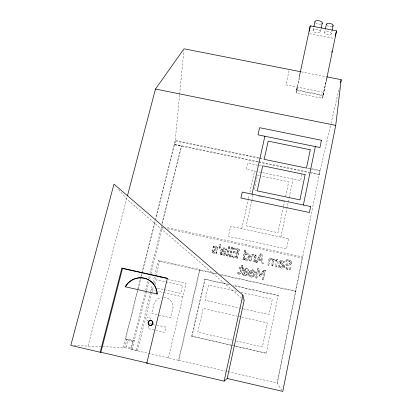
<?xml version="1.0" encoding="UTF-8"?>
<svg xmlns="http://www.w3.org/2000/svg" width="412" height="412" viewBox="0 0 412 412"><rect width="100%" height="100%" fill="white"/><g stroke="black" fill="none" stroke-linecap="round" stroke-linejoin="round"><path stroke-width="0.31" stroke-dasharray="2.06 1.54" d="M263.139 263.901L262.047 254.101L260.585 253.782L255.656 262.264L256.908 262.542L258.257 259.993L261.672 260.739L261.939 263.639L263.139 263.901L261.939 263.639M255.739 277.657L256.933 278.11L255.739 277.657L257.67 268.66L259.323 269.026L260.41 274.706L263.732 269.994L265.359 270.349L263.428 279.547L262.326 279.109L263.428 279.547M255.739 277.848L257.67 268.66M256.908 262.542L258.257 259.993M259.797 276.148L258.597 270.164L259.797 276.148L260.523 276.308L263.979 271.348L260.523 276.308M258.798 259.292L261.084 255.157L261.548 259.895L258.798 259.292L261.084 255.157M212.283 251.99C210.738 248.209 216.867 250.578 216.377 247.839C215.893 249.888 210.11 248.657 212.499 252.35A2.606 2.575 -38.2 0 0 213.679 253.205L216.619 253.303C218.195 250.723 212.077 253.957 213.298 250.548C214.765 249.821 217.969 250.553 217.505 247.818M213.262 251.629C213.282 249.188 217.335 251.557 217.588 248.93C218.046 246.613 215.167 245.506 213.318 246.139L213.04 247.329C213.673 247.9 215.43 246.618 216.264 247.756M259.323 269.026L257.67 268.876M255.656 262.264L260.585 253.782M282.627 266.059L282.215 264.88L279.944 263.67C281.525 263.706 283.796 265.359 282.122 266.858L280.613 266.775L279.496 265.755L279.944 263.67M260.41 274.706L263.732 269.994M261.548 259.895L258.803 259.05M247.277 273.182L246.762 274.66L245.253 274.577L244.146 273.553L244.522 271.477L246.479 272.198L247.277 273.182L244.522 271.477M261.672 260.739L258.252 260.23M262.047 254.101L260.575 254.039M224.864 252.958L224.319 254.214L223.314 254.302L222.408 253.864L221.641 252.87L222.063 251.026L223.994 251.737L224.864 252.958L224.782 252.7L224.555 253.653L223.788 254.096L222.732 253.88L221.641 252.87M283.652 266.816L283.719 266.595C282.977 268.547 280.242 268.052 279.357 266.471L279.3 266.693C283.538 271.616 286.304 262.495 280.129 262.768M179.581 94.935L175.208 140.42L155.607 218.386M179.642 94.291L183.829 50.727M248.493 273.522L248.076 275.01L246.742 275.896L245.155 275.623L243.94 274.495L245.13 275.422L247.112 275.587L248.266 274.418L248.369 272.729M284.563 265.931C284.033 268.969 287.942 270.076 290.254 269.278L290.342 269.062C288.024 269.865 284.105 268.753 284.635 265.704L284.563 265.931C284.898 262.82 288.56 264.633 290.11 263.119C289.059 265.045 285.887 263.052 284.831 265.184M291.418 263.253L291.233 261.718A2.936 2.894 41.7 0 0 290.089 260.492L288.189 259.921L286.144 260.039L287.55 259.648L290.172 260.25A2.941 2.899 41.6 0 1 291.32 261.486L291.366 263.505C290.697 266.167 287.344 264.386 285.933 265.915M248.204 256.043C248.776 258.499 245.882 260.569 244.409 258.103L245.222 254.013L247.509 254.307L248.184 255.795C248.755 258.257 245.851 260.332 244.378 257.861M267.687 264.901L268.815 265.148L267.687 264.901L268.65 260.26M249.348 256.346L249.008 257.964L247.972 259.612A2.199 2.194 2.4 0 1 246.52 260.168L245.398 259.915L244.172 258.803L244.053 259.725L242.931 259.483L244.939 249.96L246.062 250.202L245.459 253.339A3.1 3.095 0.6 0 1 247.751 253.432L248.966 254.606M219.03 247.921L219.56 244.434L220.878 244.718L219.936 248.364L219.03 247.921L219.936 248.364M219.127 248.189L219.56 244.434M326.026 82.086L322.529 98.314L296.022 93.04L299.194 77.317M289.054 70.73L285.954 84.908L323.739 92.401L322.915 95.61L296.789 90.419L297.284 87.159L296.022 93.04M271.493 265.73L272.626 265.982L271.493 265.73L272.461 261.095M272.425 261.332L272.61 260.523C271.848 258.695 269.314 259.112 269.633 261.275M272.914 260.06L272.955 259.823C273.846 258.391 275.978 259.024 276.601 260.379L276.555 260.616C275.927 259.266 273.805 258.633 272.914 260.06C272.358 258.484 269.891 257.665 269.005 259.39M220.343 274.856L295.43 291.464L302.156 258.067L302.681 256.97L165.706 227.223M282.091 390.38L277.163 383.067L295.677 291.073L219.982 274.33M309.716 172.803L319.151 174.76L330.872 124.115M277.271 383.232L320.098 170.419L307.507 167.813M322.915 95.61L325.753 81.803M322.529 98.314L325.907 81.849M290.254 269.278C292.139 265.678 286.474 270.051 285.84 266.801M301.914 174.384L300.626 180.6L257.078 171.516M280.217 262.434C281.257 260.183 284.568 264.669 284.259 261.424C282.596 260.343 279.207 259.817 278.981 262.578L278.028 267.161L279.207 267.187L278.028 267.161M331.408 33.861A3.445 1.499 10.4 0 0 326.639 31.616A3.445 1.499 10.4 0 0 326.041 34.15A3.445 1.499 10.4 0 0 331.408 33.861L332.021 30.915M235.067 346.08L266.276 353.223L278.275 295.363L233.079 285.325M285.851 261.455C286.86 260.41 289.605 260.389 290.28 262.027L290.202 262.856L290.192 262.259C289.59 259.241 284.409 263.263 286.222 259.802M275.309 266.564L276.488 266.595L275.309 266.564L276.406 261.332C275.942 260.163 273.769 259.478 273.656 261.265M276.555 260.616L276.761 259.637L277.889 259.884L276.437 266.816M324.646 32.569L325.264 29.623M279.151 267.409L279.357 266.471M280.067 263L280.175 262.552L280.067 263C281.684 263.366 284.295 264.221 283.78 266.389L283.853 266.162M283.477 206.577L277.971 232.698L246.211 225.869L251.691 201.133M283.605 205.954L284.527 201.602L283.265 201.339M285.578 196.606L288.704 181.79L261.805 176.166M320.433 31.76A3.739 1.633 10.9 0 0 315.206 29.309A3.739 1.633 10.9 0 0 314.655 32.079A3.739 1.633 10.9 0 0 320.433 31.76L321.087 28.66M272.667 265.755L273.48 261.872M272.626 265.982L273.697 261.028M280.912 237.085L288.106 202.75M288.235 202.127L289.023 198.378M289.152 197.755L293.076 179.024M262.31 279.3L263.979 271.348M263.443 279.357L265.359 270.349M268.815 265.148L269.664 261.043M296.789 90.419L299.601 77.302M256.933 278.11L258.597 270.164M313.094 30.354L313.753 27.254M276.406 261.332L274.974 260.42L273.934 260.683M276.761 259.637L277.889 259.884M250.759 260.961L249.631 260.714L250.774 261.198C251.583 259.642 250.738 256.007 252.901 255.388A1.967 1.962 24.2 0 1 254.106 255.857L254.848 256.63L253.777 261.852L254.904 262.099L256.341 255.183L255.219 254.94L255.059 255.929C254.06 253.864 250.728 254.163 250.589 256.625M254.904 262.099L256.341 255.183M249.646 260.95C249.198 258.092 251.644 251.222 255.054 255.677M248.106 272.409L247.061 271.596L244.754 270.787C245.037 267.568 249.399 272.45 248.863 269.227L245.691 268.32L244.368 268.768L243.636 270.154L242.663 274.964L243.786 275.211L243.94 274.495M250.774 261.198C251.691 259.725 250.779 256.197 252.911 255.641A1.962 1.957 24.9 0 1 254.111 256.104L254.853 256.877L253.777 261.852M249.358 272.837L254.029 274.062L249.378 273.043C248.838 268.871 255.363 268.645 255.296 272.713L255.291 272.507C256.233 275.252 252.298 278.883 249.337 276.21C248.039 275.077 251.078 277.297 251.82 276.895C253.529 277.091 254.951 275.659 255.188 274.037M249.378 273.043C249.142 269.541 254.266 268.753 255.162 272.044M248.889 275.906C248.436 272.512 252.911 278.461 253.864 274.407M255.059 255.929L255.219 254.94M245.459 253.339L246.062 250.202M244.053 259.725L244.172 258.803M244.409 258.103L245.222 254.013M242.241 268.603L243.039 268.984L242.241 268.603C242.385 270.962 241.01 275.844 237.765 273.63L237.992 272.605L239.784 272.981L240.407 271.549L241.108 268.351L239.032 267.898L239.238 266.961L241.355 267.635L239.238 266.961M243.039 268.984L243.24 268.047L242.447 267.661L242.869 265.735L241.741 265.483L241.314 267.414M242.277 268.82C242.421 271.173 241.051 276.045 237.817 273.831L237.765 273.63M242.483 267.882L242.869 265.735M243.003 268.768L243.209 267.831L242.447 267.661M242.663 274.964C242.58 270.911 244.414 266.44 248.884 269.438L248.863 269.227M243.786 275.211L243.909 274.289M244.754 270.787C244.563 268.531 247.998 269.427 248.637 270.586M244.146 273.553L244.553 271.688M251.83 200.515L253.061 194.953M237.817 273.831L237.992 272.605M238.043 272.816C240.763 274.773 240.757 270.045 241.149 268.567L239.078 268.114L239.284 267.177M242.931 259.483L244.939 249.96M241.355 267.635L241.741 265.483M241.756 228.65L248.318 199.197M248.457 198.569L249.291 194.809M249.852 192.301L254.595 170.995M236.4 256.717L232.085 256.007L236.452 256.964L237.132 253.416L233.058 252.53L233.295 251.48L237.369 252.371L237.415 252.628L233.295 251.48M237.369 252.371L237.909 249.94L233.537 248.987L233.774 247.947L239.321 249.152L237.4 258.267L231.848 257.057L232.023 255.759M236.452 256.964L237.132 253.416M237.415 252.628L237.909 249.94M237.4 258.267L239.321 249.152M229.427 256.295L231.508 247.035L232.625 247.277L230.617 256.784L229.427 256.295L230.617 256.784M229.499 256.542L231.508 247.035M230.55 256.537L232.625 247.277M231.848 257.057L232.085 256.007M237.956 250.202L233.599 249.255L233.774 247.947M237.183 253.674L233.12 252.783L233.352 251.737M225.668 251.995L224.638 251.191L222.351 250.398C222.459 247.998 225.858 250.192 226.126 249.935L226.384 248.802C221.96 245.84 220.111 250.249 220.157 254.266L221.362 254.76L221.429 253.797L221.362 254.76M226.203 250.197L226.384 248.802M226.636 255.682L228.722 246.428L229.845 246.67L227.831 256.176L226.636 255.682L227.831 256.176M226.713 255.929L228.722 246.428M227.759 255.929L229.845 246.67M220.25 254.518C220.204 250.511 222.047 246.113 226.461 249.064M222.351 250.398L222.264 250.136C222.501 248.112 225.127 249.178 226.126 249.935M221.733 253.128L222.063 251.026M216.619 253.303L216.516 253.05C217.871 250.347 213.813 253.571 213.148 251.366M234.438 345.941L191.647 336.135L204.831 279.053L229.314 284.491M191.992 336.228L205.099 279.439L204.831 279.053M213.153 247.597L213.318 246.139M146.548 291.413L132.17 349.283L130.692 349.237L178.473 360.32L199.666 269.474L158.429 260.358L154.948 274.459M178.473 360.32L178.89 360.279L199.959 269.906L216.851 273.64M331.016 123.492L339.318 87.823M168.395 357.982L186.054 283.332L168.106 279.331M148.82 325.717L148.109 328.622L164.599 332.396L165.856 327.154L157.317 325.202M150.555 292.232L136.151 350.504L137.567 350.535L151.559 293.818M150.704 291.608L152.378 284.857M152.981 282.411L154.49 276.298M151.709 293.195L153.403 286.34M154.17 283.224L159.552 261.414L158.429 260.358M155.427 284.538L156.596 279.774L182.547 285.573L180.698 293.344L157.168 288.065M161.921 223.788L181.378 145.637L181.563 146.152L161.859 225.349M131.026 349.247L145.575 290.79M145.73 290.166L148.057 280.814M148.675 278.321L149.298 275.829M149.917 273.336L161.55 226.595M146.708 290.784L149.036 281.417M149.654 278.919L150.74 274.547M150.895 273.923L162.38 227.697L161.308 226.27M123.147 347.491L137.732 289.487M137.886 288.863L140.708 277.637M140.868 277.013L154.979 220.878M125.66 338.916L134.286 340.76L125.66 338.916L142.088 273.547M142.243 272.924L155.386 220.631M155.54 220.008L175.435 140.997L175.208 140.42L259.024 157.775M102.706 346.672L124.712 347.553L126.85 339.04M279.496 265.755L281.741 266.77L282.694 265.838M88.014 346.08L127.262 196.545M268.619 260.497L268.82 259.637M272.502 260.997L272.61 260.523M254.024 273.862C254.044 276.699 250.038 276.534 249.136 274.469M280.114 262.784C280.217 260.672 283.585 261.759 283.95 262.799M284.259 261.424L284.187 261.656C282.714 260.899 280.011 259.957 279.145 262.011M219.838 248.096L220.878 244.718M319.151 174.76L319.326 174.261L309.876 172.304M290.022 263.35L290.29 262.624M250.666 272.414C250.491 270.014 254.225 270.21 254.209 272.409C253.957 270.483 250.784 270.272 250.666 272.414L254.214 273.197L254.204 272.203M278.275 295.363L278.167 295.662L233.202 285.681M247.252 273.656L246.737 274.459L245.722 274.547L244.115 273.352M291.166 263.912C289.997 266.049 286.33 263.757 285.763 266.389L285.768 267.022C286.489 268.82 289.085 268.614 290.475 267.769L290.563 267.548M268.789 259.879C269.067 257.515 272.337 257.819 272.955 259.823M269.85 260.43L270.823 259.545L272.569 260.76M295.43 291.464L295.883 290.743M213.04 247.329L215.28 247.051L216.48 248.106M216.516 253.05L213.565 252.953A2.611 2.58 -38 0 1 212.386 252.093L212.17 251.732M245.253 254.266L247.2 254.358L248.148 255.579M213.426 246.412L215.579 246.376L216.558 246.737L217.474 247.694L217.371 247.427M73.98 345.519L102.068 346.647M266.276 353.223L233.965 345.822M309.608 33.702L334.019 38.388M301.229 71.837L326.927 76.884M296.501 89.873L323.332 95.203M259.658 157.904L263.433 158.687M175.435 140.997L259.019 158.311M259.648 158.44L263.412 159.223M307.362 168.323L309.876 168.843M310.504 168.977L319.923 170.923M258.226 161.586L174.266 144.164L174.492 144.736L258.144 162.096M258.854 161.715L309.247 172.17M174.472 144.684L181.563 146.152M258.772 162.225L309.088 172.669M261.326 165.943L247.591 163.09L246.201 169.244L256.46 171.387M259.303 175.641L257.423 175.249L254.163 189.983L256.676 190.509M258.726 196.148L260.611 196.55M261.239 196.684L263.129 197.08M278.234 200.273L280.119 200.67M280.752 200.804L282.637 201.205M162.38 227.697L163.636 227.97M167.396 228.784L302.156 258.067M219.658 244.707L220.971 244.996M228.794 246.7L229.911 246.942M231.575 247.303L232.687 247.545M244.97 250.223L246.088 250.465M233.831 248.209L239.367 249.42M255.219 255.188L256.341 255.435M220.157 254.266L221.27 254.508M231.786 256.81L237.348 258.025M242.895 259.241L244.022 259.488M253.771 261.62L254.899 261.867M255.656 262.032L256.908 262.305M263.711 270.205L265.333 270.56M241.777 265.709L242.905 265.956M250.65 272.208L254.214 273.197M259.807 275.952L260.528 276.112M242.627 274.763L243.75 275.01M159.552 261.414L216.588 274.026M205.099 279.439L229.453 284.846M236.684 291.31L208.56 285.053L205.078 300.25L242.74 308.701M241.061 292.288L272.306 299.241L269.108 314.619L243.368 308.84M160.062 277.539L161.916 277.951M151.168 289.749L155.515 290.728M156.138 290.867L162.972 292.402M163.59 292.541L182.851 296.867M241.211 317.013L203.198 308.444L197.755 332.185L234.145 340.492M241.834 317.152L267.378 322.91L262.377 346.935L236.653 341.064M149.391 323.394L151.827 323.95M152.44 324.089L154.876 324.646M191.647 336.135L233.341 345.678M124.712 347.553L137.567 350.535M178.89 360.279L277.163 383.067M222.264 250.136C228.31 249.919 225.812 258.916 221.522 254.05M244.723 270.576L247.607 271.74L248.39 272.935M222.15 251.284L224.72 252.571M244.162 300.374L126.608 199.027L117.657 188.449M221.429 253.797C222.64 256.326 226.775 255.074 225.864 252.252L225.946 252.51M244.203 259.045L245.423 260.152L246.546 260.405A2.194 2.189 2.9 0 0 247.998 259.848L249.245 257.423L249.193 254.951M199.666 269.474L200.32 270.427M213.102 247.344L213.215 247.612M216.743 251.778L216.846 252.036M216.805 251.794L216.903 252.051M233.537 248.987L233.599 249.255M249.332 255.61L248.946 254.353L247.725 253.174A3.105 3.1 0.3 0 0 245.428 253.086M247.061 155.298L247.092 155.839M148.433 320.835A1.875 1.808 -63.1 0 1 146.61 318.733A1.875 1.808 -63.1 0 1 149.005 317.199A1.875 1.808 -63.1 0 1 149.994 319.836M163.858 297.243A10.212 9.903 -62.4 0 1 173.086 307.244L170.573 317.765L151.719 313.481L154.243 302.985A10.212 9.903 -62.4 0 1 161.092 297.5M331.881 26.481A3.435 1.535 10.4 0 1 327.128 25.575M320.969 24.025A3.729 1.669 10.8 0 1 315.808 23.041M288.591 238.739L286.479 248.946L228.366 236.359L230.653 226.26L288.591 238.739M132.798 341.713L131.289 347.769L126.206 346.595L127.72 340.544L132.798 341.713"/><path stroke-width="0.62" d="M227.218 378.474L244.162 300.374L242.884 295.069L113.99 184.118L70.792 345.39L100.157 352.234L121.88 268.099L167.411 278.244L146.801 363.106L224.143 381.131L227.218 378.474L282.781 391.4L335.728 125.387L341.208 79.691L326.927 76.884M309.371 31.199L310.246 25.843L336.537 30.869L326.155 81.463M331.809 52.314L332.067 51.057M303.392 205.001L315.334 146.574M332.139 30.328L333.117 25.616M325.387 29.036L326.371 24.329M321.221 28.037L322.266 23.077M313.887 26.636L314.943 21.681M299.333 76.689L310.246 25.843M224.143 381.131L242.884 295.069M252.026 194.15L264.87 136.254M340.482 82.817L341.208 79.691M335.224 36.158L336.537 30.869M100.157 352.234L100.883 352.239L122.488 268.48L121.88 268.099M127.426 195.921L155.478 89.033L184.015 48.807L300.606 71.714M146.801 363.106L147.311 363.06L100.883 352.239M155.478 89.033L335.728 125.387M122.488 268.48L167.195 278.445M157.204 294.019L157.008 293.9A17.556 16.928 -56.6 0 0 144.133 278.115A17.556 16.928 -56.6 0 0 125.16 286.737L157.204 294.019A17.525 16.897 -56.6 0 0 157.044 292.165M125.16 286.737L125.423 286.87A17.525 16.897 -56.6 0 1 142.552 277.961A17.525 16.897 -56.6 0 1 156.689 290.352M326.402 24.741A3.435 1.535 10.4 0 1 330.517 23.561A3.435 1.535 10.4 0 1 332.489 26.275M314.995 22.13A3.729 1.669 10.8 0 1 318.914 20.729A3.729 1.669 10.8 0 1 322.055 23.474M310.633 206.53L309.427 212.51L240.927 197.992L242.261 192.085L310.633 206.53M321.422 140.265L319.949 147.517L257.994 134.842L259.601 127.674L321.422 140.265M305.143 174.616L299.941 199.882L257.217 190.88L262.743 165.804L305.143 174.616M310.257 149.762L306.482 168.091L264.174 159.331L268.181 141.136L310.257 149.762M151.75 325.032A2.467 2.379 -64.3 0 0 151.683 320.793A2.467 2.379 -64.3 0 0 148.124 323.075A2.467 2.379 -64.3 0 0 151.75 325.032M151.776 325.042A2.467 2.379 -64.3 0 0 151.714 320.799A2.467 2.379 -64.3 0 0 148.155 323.085A2.467 2.379 -64.3 0 0 151.776 325.042"/></g></svg>
